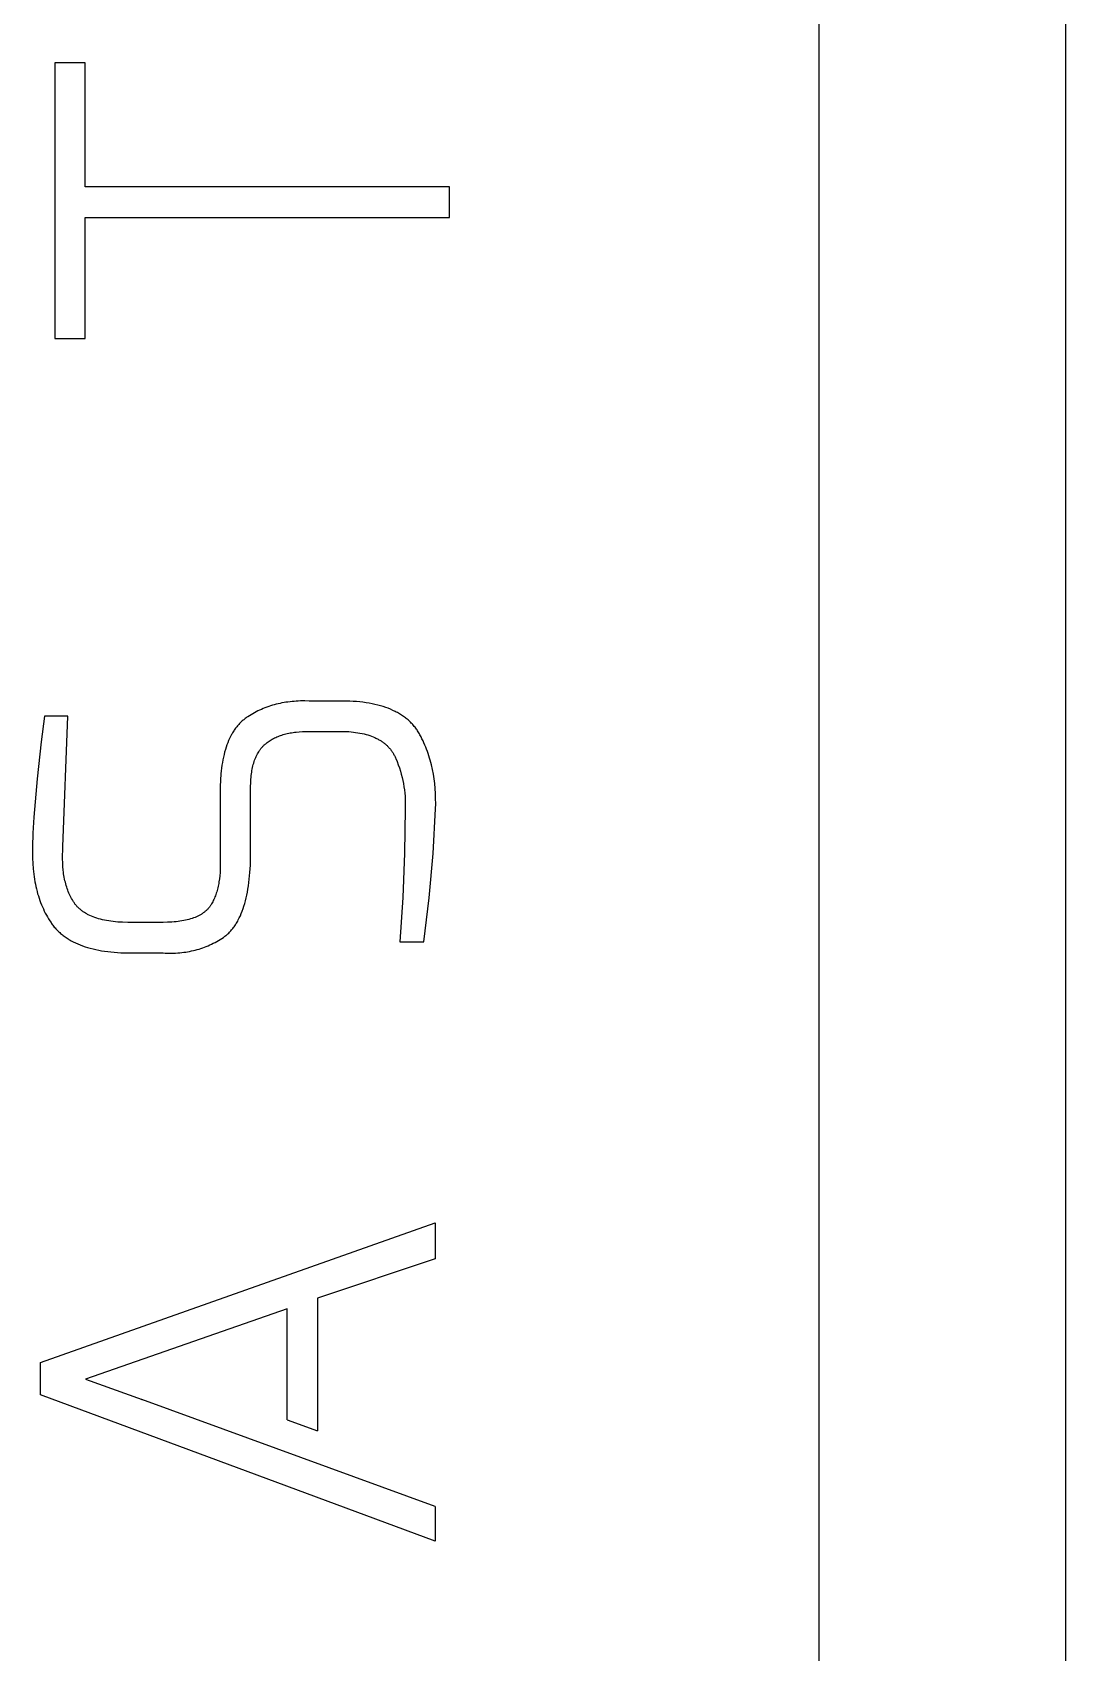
# Model space of a CAD drawing. Header units: millimetres. Extents: x 974 to 5700, y -47 to 3256.
# Drawn here: x 2293.9 to 2431.4, y 2308.9 to 2524.4 of the extents above; entities that cross this region are included whole.
import ezdxf

# ---------------------------------------------------------------- set-up
doc = ezdxf.new("R2010")
doc.units = ezdxf.units.MM
doc.header["$MEASUREMENT"] = 0
doc.layers.add('Domyslna', color=7, linetype='Continuous', true_color=0x000000)
doc.layers.add('Utwórz2D linie widoczne', color=7, linetype='Continuous', true_color=0x000000)

msp = doc.modelspace()

# ---------------------------------------------------------------- linework, layer by layer
at = {"layer": 'Domyslna'}
msp.add_line((2398.55, 2696.58), (2398.55, 1930.38), dxfattribs=at)
at = {"layer": 'Utwórz2D linie widoczne'}
for p, q in [((2431.38, 2696.58), (2431.38, 1934.18)), ((2300.93, 2520.34), (2296.88, 2520.34)), ((2296.88, 2520.34), (2296.88, 2483.67)), ((2300.93, 2503.82), (2300.93, 2520.34)), ((2349.39, 2503.82), (2300.93, 2503.82)), ((2349.39, 2499.76), (2349.39, 2503.82)), ((2300.93, 2483.67), (2300.93, 2499.76)), ((2300.93, 2499.76), (2349.39, 2499.76)), ((2296.88, 2483.67), (2300.93, 2483.67)), ((2325.83, 2434.88), (2325.58, 2434.8)), ((2326.08, 2434.95), (2325.83, 2434.88)), ((2326.34, 2435.02), (2326.08, 2434.95)), ((2326.59, 2435.08), (2326.34, 2435.02)), ((2326.85, 2435.14), (2326.59, 2435.08)), ((2327.11, 2435.19), (2326.85, 2435.14)), ((2327.38, 2435.24), (2327.11, 2435.19)), ((2327.64, 2435.29), (2327.38, 2435.24)), ((2327.91, 2435.32), (2327.64, 2435.29)), ((2328.18, 2435.36), (2327.91, 2435.32)), ((2328.45, 2435.39), (2328.18, 2435.36)), ((2328.72, 2435.41), (2328.45, 2435.39)), ((2329, 2435.43), (2328.72, 2435.41)), ((2329.28, 2435.45), (2329, 2435.43)), ((2329.56, 2435.46), (2329.28, 2435.45)), ((2330.13, 2435.46), (2329.56, 2435.46)), ((2330.71, 2435.45), (2330.13, 2435.46)), ((2335.67, 2435.45), (2330.71, 2435.45)), ((2336.14, 2435.43), (2335.67, 2435.45)), ((2336.59, 2435.4), (2336.14, 2435.43)), ((2337.03, 2435.37), (2336.59, 2435.4)), ((2337.47, 2435.33), (2337.03, 2435.37)), ((2337.89, 2435.28), (2337.47, 2435.33)), ((2338.3, 2435.22), (2337.89, 2435.28)), ((2338.71, 2435.16), (2338.3, 2435.22)), ((2339.1, 2435.08), (2338.71, 2435.16)), ((2339.48, 2435), (2339.1, 2435.08)), ((2339.85, 2434.91), (2339.48, 2435)), ((2340.21, 2434.82), (2339.85, 2434.91)), ((2295.5, 2433.45), (2295.07, 2430.02)), ((2298.63, 2433.45), (2295.5, 2433.45)), ((2297.97, 2416.08), (2298.63, 2433.45)), ((2321.73, 2432.72), (2321.64, 2432.63)), ((2321.83, 2432.8), (2321.73, 2432.72)), ((2321.93, 2432.89), (2321.83, 2432.8)), ((2322.03, 2432.97), (2321.93, 2432.89)), ((2322.13, 2433.06), (2322.03, 2432.97)), ((2322.23, 2433.14), (2322.13, 2433.06)), ((2322.34, 2433.21), (2322.23, 2433.14)), ((2322.44, 2433.29), (2322.34, 2433.21)), ((2322.55, 2433.36), (2322.44, 2433.29)), ((2322.77, 2433.5), (2322.55, 2433.36)), ((2322.99, 2433.63), (2322.77, 2433.5)), ((2323.22, 2433.76), (2322.99, 2433.63)), ((2323.44, 2433.89), (2323.22, 2433.76)), ((2323.67, 2434.01), (2323.44, 2433.89)), ((2323.9, 2434.13), (2323.67, 2434.01)), ((2324.14, 2434.24), (2323.9, 2434.13)), ((2324.37, 2434.34), (2324.14, 2434.24)), ((2324.61, 2434.45), (2324.37, 2434.34)), ((2324.85, 2434.54), (2324.61, 2434.45)), ((2325.09, 2434.63), (2324.85, 2434.54)), ((2325.34, 2434.72), (2325.09, 2434.63)), ((2325.58, 2434.8), (2325.34, 2434.72)), ((2340.57, 2434.71), (2340.21, 2434.82)), ((2340.91, 2434.6), (2340.57, 2434.71)), ((2341.24, 2434.48), (2340.91, 2434.6)), ((2341.56, 2434.35), (2341.24, 2434.48)), ((2341.87, 2434.21), (2341.56, 2434.35)), ((2342.17, 2434.07), (2341.87, 2434.21)), ((2342.32, 2433.99), (2342.17, 2434.07)), ((2342.46, 2433.92), (2342.32, 2433.99)), ((2342.61, 2433.84), (2342.46, 2433.92)), ((2342.74, 2433.76), (2342.61, 2433.84)), ((2342.88, 2433.67), (2342.74, 2433.76)), ((2343.02, 2433.59), (2342.88, 2433.67)), ((2343.15, 2433.5), (2343.02, 2433.59)), ((2343.28, 2433.41), (2343.15, 2433.5)), ((2343.4, 2433.32), (2343.28, 2433.41)), ((2343.53, 2433.23), (2343.4, 2433.32)), ((2343.65, 2433.13), (2343.53, 2433.23)), ((2343.77, 2433.04), (2343.65, 2433.13)), ((2343.88, 2432.94), (2343.77, 2433.04)), ((2344, 2432.84), (2343.88, 2432.94)), ((2344.11, 2432.74), (2344, 2432.84)), ((2344.22, 2432.63), (2344.11, 2432.74)), ((2320.26, 2430.73), (2320.13, 2430.46)), ((2320.4, 2430.99), (2320.26, 2430.73)), ((2320.47, 2431.11), (2320.4, 2430.99)), ((2320.54, 2431.24), (2320.47, 2431.11)), ((2320.62, 2431.36), (2320.54, 2431.24)), ((2320.69, 2431.47), (2320.62, 2431.36)), ((2320.77, 2431.59), (2320.69, 2431.47)), ((2320.85, 2431.7), (2320.77, 2431.59)), ((2320.93, 2431.82), (2320.85, 2431.7)), ((2321.01, 2431.93), (2320.93, 2431.82)), ((2321.1, 2432.03), (2321.01, 2431.93)), ((2321.18, 2432.14), (2321.1, 2432.03)), ((2321.27, 2432.24), (2321.18, 2432.14)), ((2321.36, 2432.34), (2321.27, 2432.24)), ((2321.45, 2432.44), (2321.36, 2432.34)), ((2321.54, 2432.53), (2321.45, 2432.44)), ((2321.64, 2432.63), (2321.54, 2432.53)), ((2325.97, 2430.46), (2326.12, 2430.54)), ((2326.12, 2430.54), (2326.28, 2430.61)), ((2326.28, 2430.61), (2326.44, 2430.68)), ((2326.44, 2430.68), (2326.6, 2430.75)), ((2326.6, 2430.75), (2326.76, 2430.81)), ((2326.76, 2430.81), (2326.93, 2430.87)), ((2326.93, 2430.87), (2327.1, 2430.93)), ((2327.1, 2430.93), (2327.27, 2430.98)), ((2327.27, 2430.98), (2327.45, 2431.03)), ((2327.45, 2431.03), (2327.63, 2431.08)), ((2327.63, 2431.08), (2327.81, 2431.13)), ((2327.81, 2431.13), (2328, 2431.17)), ((2328, 2431.17), (2328.19, 2431.2)), ((2328.19, 2431.2), (2328.38, 2431.24)), ((2328.38, 2431.24), (2328.58, 2431.27)), ((2328.58, 2431.27), (2328.77, 2431.3)), ((2328.77, 2431.3), (2328.98, 2431.32)), ((2328.98, 2431.32), (2329.39, 2431.36)), ((2329.39, 2431.36), (2329.82, 2431.38)), ((2329.82, 2431.38), (2330.26, 2431.4)), ((2330.26, 2431.4), (2330.71, 2431.39)), ((2330.71, 2431.39), (2335.67, 2431.39)), ((2335.67, 2431.39), (2335.99, 2431.38)), ((2335.99, 2431.38), (2336.31, 2431.35)), ((2336.31, 2431.35), (2336.61, 2431.32)), ((2336.61, 2431.32), (2336.91, 2431.28)), ((2336.91, 2431.28), (2337.2, 2431.24)), ((2337.2, 2431.24), (2337.48, 2431.19)), ((2337.48, 2431.19), (2337.76, 2431.14)), ((2337.76, 2431.14), (2338.03, 2431.08)), ((2338.03, 2431.08), (2338.29, 2431.01)), ((2338.29, 2431.01), (2338.54, 2430.94)), ((2338.54, 2430.94), (2338.79, 2430.86)), ((2338.79, 2430.86), (2339.03, 2430.77)), ((2339.03, 2430.77), (2339.26, 2430.68)), ((2339.26, 2430.68), (2339.48, 2430.58)), ((2339.48, 2430.58), (2339.59, 2430.53)), ((2339.59, 2430.53), (2339.7, 2430.48)), ((2344.32, 2432.52), (2344.22, 2432.63)), ((2344.42, 2432.42), (2344.32, 2432.52)), ((2344.53, 2432.31), (2344.42, 2432.42)), ((2344.62, 2432.19), (2344.53, 2432.31)), ((2344.72, 2432.08), (2344.62, 2432.19)), ((2344.81, 2431.96), (2344.72, 2432.08)), ((2344.9, 2431.84), (2344.81, 2431.96)), ((2344.99, 2431.72), (2344.9, 2431.84)), ((2345.08, 2431.6), (2344.99, 2431.72)), ((2345.16, 2431.48), (2345.08, 2431.6)), ((2345.24, 2431.35), (2345.16, 2431.48)), ((2345.32, 2431.22), (2345.24, 2431.35)), ((2345.39, 2431.09), (2345.32, 2431.22)), ((2345.47, 2430.96), (2345.39, 2431.09)), ((2345.61, 2430.69), (2345.47, 2430.96)), ((2345.74, 2430.42), (2345.61, 2430.69)), ((2295.07, 2430.02), (2294.54, 2425.09)), ((2319.48, 2428.67), (2319.4, 2428.34)), ((2319.58, 2428.99), (2319.48, 2428.67)), ((2319.67, 2429.3), (2319.58, 2428.99)), ((2319.78, 2429.61), (2319.67, 2429.3)), ((2319.89, 2429.9), (2319.78, 2429.61)), ((2320.01, 2430.19), (2319.89, 2429.9)), ((2320.13, 2430.46), (2320.01, 2430.19)), ((2323.76, 2428.25), (2323.84, 2428.41)), ((2323.84, 2428.41), (2323.93, 2428.56)), ((2323.93, 2428.56), (2324.02, 2428.71)), ((2324.02, 2428.71), (2324.11, 2428.85)), ((2324.11, 2428.85), (2324.16, 2428.92)), ((2324.16, 2428.92), (2324.21, 2428.99)), ((2324.21, 2428.99), (2324.26, 2429.06)), ((2324.26, 2429.06), (2324.31, 2429.12)), ((2324.31, 2429.12), (2324.36, 2429.19)), ((2324.36, 2429.19), (2324.42, 2429.25)), ((2324.42, 2429.25), (2324.47, 2429.32)), ((2324.47, 2429.32), (2324.53, 2429.38)), ((2324.53, 2429.38), (2324.58, 2429.44)), ((2324.58, 2429.44), (2324.64, 2429.5)), ((2324.64, 2429.5), (2324.7, 2429.55)), ((2324.7, 2429.55), (2324.76, 2429.61)), ((2324.76, 2429.61), (2324.82, 2429.67)), ((2324.82, 2429.67), (2324.88, 2429.72)), ((2324.88, 2429.72), (2324.94, 2429.77)), ((2324.94, 2429.77), (2325, 2429.82)), ((2325, 2429.82), (2325.13, 2429.93)), ((2325.13, 2429.93), (2325.26, 2430.02)), ((2325.26, 2430.02), (2325.4, 2430.12)), ((2325.4, 2430.12), (2325.54, 2430.21)), ((2325.54, 2430.21), (2325.68, 2430.29)), ((2325.68, 2430.29), (2325.82, 2430.38)), ((2325.82, 2430.38), (2325.97, 2430.46)), ((2339.7, 2430.48), (2339.8, 2430.43)), ((2339.8, 2430.43), (2339.91, 2430.37)), ((2339.91, 2430.37), (2340.01, 2430.31)), ((2340.01, 2430.31), (2340.11, 2430.26)), ((2340.11, 2430.26), (2340.21, 2430.2)), ((2340.21, 2430.2), (2340.3, 2430.14)), ((2340.3, 2430.14), (2340.4, 2430.07)), ((2340.4, 2430.07), (2340.49, 2430.01)), ((2340.49, 2430.01), (2340.58, 2429.94)), ((2340.58, 2429.94), (2340.67, 2429.88)), ((2340.67, 2429.88), (2340.76, 2429.81)), ((2340.76, 2429.81), (2340.84, 2429.74)), ((2340.84, 2429.74), (2340.93, 2429.66)), ((2340.93, 2429.66), (2341.01, 2429.59)), ((2341.01, 2429.59), (2341.09, 2429.52)), ((2341.09, 2429.52), (2341.17, 2429.44)), ((2341.17, 2429.44), (2341.24, 2429.36)), ((2341.24, 2429.36), (2341.32, 2429.28)), ((2341.32, 2429.28), (2341.39, 2429.2)), ((2341.39, 2429.2), (2341.46, 2429.12)), ((2341.46, 2429.12), (2341.53, 2429.04)), ((2341.53, 2429.04), (2341.6, 2428.95)), ((2341.6, 2428.95), (2341.66, 2428.86)), ((2341.66, 2428.86), (2341.73, 2428.78)), ((2341.73, 2428.78), (2341.79, 2428.69)), ((2341.79, 2428.69), (2341.85, 2428.59)), ((2341.85, 2428.59), (2341.9, 2428.5)), ((2341.9, 2428.5), (2341.96, 2428.41)), ((2341.96, 2428.41), (2342.01, 2428.31)), ((2345.88, 2430.15), (2345.74, 2430.42)), ((2346, 2429.87), (2345.88, 2430.15)), ((2346.12, 2429.59), (2346, 2429.87)), ((2346.24, 2429.31), (2346.12, 2429.59)), ((2346.35, 2429.03), (2346.24, 2429.31)), ((2346.46, 2428.74), (2346.35, 2429.03)), ((2346.56, 2428.46), (2346.46, 2428.74)), ((2346.66, 2428.16), (2346.56, 2428.46)), ((2319.07, 2426.54), (2319.02, 2426.15)), ((2319.12, 2426.92), (2319.07, 2426.54)), ((2319.18, 2427.29), (2319.12, 2426.92)), ((2319.25, 2427.65), (2319.18, 2427.29)), ((2319.32, 2428), (2319.25, 2427.65)), ((2319.4, 2428.34), (2319.32, 2428)), ((2323.11, 2426.2), (2323.15, 2426.41)), ((2323.15, 2426.41), (2323.2, 2426.61)), ((2323.2, 2426.61), (2323.24, 2426.81)), ((2323.24, 2426.81), (2323.29, 2427.01)), ((2323.29, 2427.01), (2323.35, 2427.2)), ((2323.35, 2427.2), (2323.41, 2427.39)), ((2323.41, 2427.39), (2323.47, 2427.57)), ((2323.47, 2427.57), (2323.54, 2427.75)), ((2323.54, 2427.75), (2323.61, 2427.92)), ((2323.61, 2427.92), (2323.68, 2428.09)), ((2323.68, 2428.09), (2323.76, 2428.25)), ((2342.01, 2428.31), (2342.07, 2428.21)), ((2342.07, 2428.21), (2342.12, 2428.12)), ((2342.12, 2428.12), (2342.17, 2428.02)), ((2342.17, 2428.02), (2342.21, 2427.91)), ((2342.21, 2427.91), (2342.26, 2427.81)), ((2342.26, 2427.81), (2342.43, 2427.39)), ((2342.43, 2427.39), (2342.58, 2426.98)), ((2342.58, 2426.98), (2342.73, 2426.56)), ((2342.73, 2426.56), (2342.86, 2426.14)), ((2346.75, 2427.87), (2346.66, 2428.16)), ((2346.83, 2427.57), (2346.75, 2427.87)), ((2346.99, 2426.97), (2346.83, 2427.57)), ((2347.13, 2426.36), (2346.99, 2426.97)), ((2347.25, 2425.74), (2347.13, 2426.36)), ((2294.54, 2425.09), (2294.1, 2420)), ((2318.92, 2424.94), (2318.88, 2424.08)), ((2318.88, 2424.08), (2318.88, 2414.49)), ((2318.98, 2425.76), (2318.92, 2424.94)), ((2319.02, 2426.15), (2318.98, 2425.76)), ((2322.94, 2424.08), (2322.95, 2424.58)), ((2322.94, 2414.64), (2322.94, 2424.08)), ((2322.95, 2424.58), (2322.98, 2425.07)), ((2322.98, 2425.07), (2323, 2425.3)), ((2323, 2425.3), (2323.02, 2425.53)), ((2323.02, 2425.53), (2323.05, 2425.76)), ((2323.05, 2425.76), (2323.08, 2425.98)), ((2323.08, 2425.98), (2323.11, 2426.2)), ((2342.86, 2426.14), (2342.98, 2425.72)), ((2342.98, 2425.72), (2343.09, 2425.3)), ((2343.09, 2425.3), (2343.19, 2424.89)), ((2343.19, 2424.89), (2343.27, 2424.47)), ((2343.27, 2424.47), (2343.34, 2424.05)), ((2347.35, 2425.11), (2347.25, 2425.74)), ((2347.43, 2424.47), (2347.35, 2425.11)), ((2347.49, 2423.81), (2347.43, 2424.47)), ((2343.34, 2424.05), (2343.4, 2423.63)), ((2343.4, 2423.63), (2343.44, 2423.21)), ((2343.44, 2423.21), (2343.48, 2422.78)), ((2343.48, 2422.78), (2343.5, 2422.36)), ((2343.5, 2422.36), (2343.5, 2421.94)), ((2343.5, 2421.94), (2343.5, 2421.52)), ((2347.53, 2423.15), (2347.49, 2423.81)), ((2347.55, 2422.48), (2347.53, 2423.15)), ((2347.56, 2421.79), (2347.55, 2422.48)), ((2294.1, 2420), (2293.97, 2417.89)), ((2343.48, 2421.1), (2343.4, 2415.2)), ((2343.5, 2421.52), (2343.48, 2421.1)), ((2347.22, 2415.19), (2347.54, 2421.1)), ((2347.54, 2421.1), (2347.56, 2421.79)), ((2293.97, 2417.89), (2293.91, 2416.08)), ((2293.91, 2416.08), (2293.9, 2415.32)), ((2297.91, 2414.98), (2297.93, 2415.53)), ((2297.93, 2415.53), (2297.97, 2416.08)), ((2293.9, 2415.32), (2293.91, 2414.57)), ((2293.91, 2414.57), (2293.94, 2413.84)), ((2293.94, 2413.84), (2294, 2413.13)), ((2297.91, 2414.45), (2297.91, 2414.98)), ((2297.93, 2413.94), (2297.91, 2414.45)), ((2297.96, 2413.43), (2297.93, 2413.94)), ((2298, 2412.94), (2297.96, 2413.43)), ((2318.88, 2414.49), (2318.9, 2414.01)), ((2318.9, 2413.54), (2318.89, 2413.09)), ((2318.9, 2414.01), (2318.9, 2413.54)), ((2322.84, 2412.66), (2322.9, 2413.63)), ((2322.9, 2413.63), (2322.94, 2414.64)), ((2343.4, 2415.2), (2343.18, 2409.3)), ((2346.71, 2409.29), (2347.22, 2415.19)), ((2294, 2413.13), (2294.08, 2412.43)), ((2294.08, 2412.43), (2294.12, 2412.09)), ((2294.12, 2412.09), (2294.18, 2411.76)), ((2294.18, 2411.76), (2294.23, 2411.42)), ((2294.23, 2411.42), (2294.3, 2411.1)), ((2298.03, 2412.71), (2298, 2412.94)), ((2298.06, 2412.47), (2298.03, 2412.71)), ((2298.1, 2412.24), (2298.06, 2412.47)), ((2298.14, 2412.01), (2298.1, 2412.24)), ((2298.19, 2411.78), (2298.14, 2412.01)), ((2298.23, 2411.56), (2298.19, 2411.78)), ((2298.29, 2411.34), (2298.23, 2411.56)), ((2298.34, 2411.13), (2298.29, 2411.34)), ((2318.69, 2411.2), (2318.65, 2411)), ((2318.73, 2411.39), (2318.69, 2411.2)), ((2318.79, 2411.8), (2318.73, 2411.39)), ((2318.83, 2412.22), (2318.79, 2411.8)), ((2318.87, 2412.65), (2318.83, 2412.22)), ((2318.89, 2413.09), (2318.87, 2412.65)), ((2322.64, 2410.87), (2322.7, 2411.3)), ((2322.7, 2411.3), (2322.75, 2411.74)), ((2322.75, 2411.74), (2322.84, 2412.66)), ((2294.3, 2411.1), (2294.37, 2410.77)), ((2294.37, 2410.77), (2294.44, 2410.46)), ((2294.44, 2410.46), (2294.52, 2410.14)), ((2294.52, 2410.14), (2294.6, 2409.83)), ((2294.6, 2409.83), (2294.7, 2409.53)), ((2294.7, 2409.53), (2294.79, 2409.23)), ((2294.79, 2409.23), (2294.89, 2408.93)), ((2298.4, 2410.92), (2298.34, 2411.13)), ((2298.47, 2410.71), (2298.4, 2410.92)), ((2298.54, 2410.5), (2298.47, 2410.71)), ((2298.61, 2410.3), (2298.54, 2410.5)), ((2298.68, 2410.11), (2298.61, 2410.3)), ((2298.76, 2409.91), (2298.68, 2410.11)), ((2298.85, 2409.72), (2298.76, 2409.91)), ((2298.94, 2409.53), (2298.85, 2409.72)), ((2299.03, 2409.35), (2298.94, 2409.53)), ((2299.12, 2409.17), (2299.03, 2409.35)), ((2299.22, 2408.99), (2299.12, 2409.17)), ((2299.33, 2408.82), (2299.22, 2408.99)), ((2318.04, 2409.07), (2317.97, 2408.92)), ((2318.11, 2409.23), (2318.04, 2409.07)), ((2318.18, 2409.4), (2318.11, 2409.23)), ((2318.25, 2409.56), (2318.18, 2409.4)), ((2318.31, 2409.73), (2318.25, 2409.56)), ((2318.37, 2409.9), (2318.31, 2409.73)), ((2318.42, 2410.08), (2318.37, 2409.9)), ((2318.47, 2410.26), (2318.42, 2410.08)), ((2318.52, 2410.44), (2318.47, 2410.26)), ((2318.57, 2410.62), (2318.52, 2410.44)), ((2318.61, 2410.81), (2318.57, 2410.62)), ((2318.65, 2411), (2318.61, 2410.81)), ((2322.25, 2408.89), (2322.34, 2409.26)), ((2322.34, 2409.26), (2322.43, 2409.65)), ((2322.43, 2409.65), (2322.51, 2410.04)), ((2322.51, 2410.04), (2322.58, 2410.45)), ((2322.58, 2410.45), (2322.64, 2410.87)), ((2343.18, 2409.3), (2342.81, 2403.42)), ((2346, 2403.42), (2346.71, 2409.29)), ((2294.89, 2408.93), (2295, 2408.64)), ((2295, 2408.64), (2295.11, 2408.36)), ((2295.11, 2408.36), (2295.23, 2408.07)), ((2295.23, 2408.07), (2295.36, 2407.8)), ((2295.36, 2407.8), (2295.48, 2407.52)), ((2295.48, 2407.52), (2295.62, 2407.25)), ((2295.62, 2407.25), (2295.76, 2406.99)), ((2295.76, 2406.99), (2295.91, 2406.73)), ((2299.38, 2408.74), (2299.33, 2408.82)), ((2299.44, 2408.65), (2299.38, 2408.74)), ((2299.49, 2408.57), (2299.44, 2408.65)), ((2299.55, 2408.49), (2299.49, 2408.57)), ((2299.61, 2408.41), (2299.55, 2408.49)), ((2299.68, 2408.33), (2299.61, 2408.41)), ((2299.74, 2408.25), (2299.68, 2408.33)), ((2299.81, 2408.18), (2299.74, 2408.25)), ((2299.88, 2408.1), (2299.81, 2408.18)), ((2299.95, 2408.03), (2299.88, 2408.1)), ((2300.02, 2407.96), (2299.95, 2408.03)), ((2300.1, 2407.89), (2300.02, 2407.96)), ((2300.17, 2407.82), (2300.1, 2407.89)), ((2300.25, 2407.75), (2300.17, 2407.82)), ((2300.33, 2407.68), (2300.25, 2407.75)), ((2300.41, 2407.62), (2300.33, 2407.68)), ((2300.5, 2407.55), (2300.41, 2407.62)), ((2300.58, 2407.49), (2300.5, 2407.55)), ((2300.67, 2407.43), (2300.58, 2407.49)), ((2300.76, 2407.37), (2300.67, 2407.43)), ((2300.85, 2407.31), (2300.76, 2407.37)), ((2300.95, 2407.25), (2300.85, 2407.31)), ((2301.04, 2407.19), (2300.95, 2407.25)), ((2301.14, 2407.14), (2301.04, 2407.19)), ((2301.24, 2407.08), (2301.14, 2407.14)), ((2301.34, 2407.03), (2301.24, 2407.08)), ((2301.55, 2406.93), (2301.34, 2407.03)), ((2301.76, 2406.84), (2301.55, 2406.93)), ((2301.99, 2406.74), (2301.76, 2406.84)), ((2315.91, 2406.84), (2315.73, 2406.76)), ((2316, 2406.89), (2315.91, 2406.84)), ((2316.09, 2406.93), (2316, 2406.89)), ((2316.17, 2406.98), (2316.09, 2406.93)), ((2316.25, 2407.02), (2316.17, 2406.98)), ((2316.34, 2407.07), (2316.25, 2407.02)), ((2316.41, 2407.12), (2316.34, 2407.07)), ((2316.49, 2407.17), (2316.41, 2407.12)), ((2316.57, 2407.22), (2316.49, 2407.17)), ((2316.64, 2407.27), (2316.57, 2407.22)), ((2316.71, 2407.33), (2316.64, 2407.27)), ((2316.79, 2407.38), (2316.71, 2407.33)), ((2316.85, 2407.44), (2316.79, 2407.38)), ((2316.92, 2407.49), (2316.85, 2407.44)), ((2316.99, 2407.55), (2316.92, 2407.49)), ((2317.05, 2407.61), (2316.99, 2407.55)), ((2317.11, 2407.67), (2317.05, 2407.61)), ((2317.17, 2407.73), (2317.11, 2407.67)), ((2317.23, 2407.79), (2317.17, 2407.73)), ((2317.29, 2407.85), (2317.23, 2407.79)), ((2317.34, 2407.92), (2317.29, 2407.85)), ((2317.4, 2407.98), (2317.34, 2407.92)), ((2317.45, 2408.05), (2317.4, 2407.98)), ((2317.5, 2408.12), (2317.45, 2408.05)), ((2317.55, 2408.18), (2317.5, 2408.12)), ((2317.59, 2408.25), (2317.55, 2408.18)), ((2317.64, 2408.32), (2317.59, 2408.25)), ((2317.73, 2408.47), (2317.64, 2408.32)), ((2317.81, 2408.61), (2317.73, 2408.47)), ((2317.89, 2408.76), (2317.81, 2408.61)), ((2317.97, 2408.92), (2317.89, 2408.76)), ((2321.43, 2406.61), (2321.57, 2406.9)), ((2321.57, 2406.9), (2321.7, 2407.2)), ((2321.7, 2407.2), (2321.82, 2407.52)), ((2321.82, 2407.52), (2321.94, 2407.84)), ((2321.94, 2407.84), (2322.05, 2408.18)), ((2322.05, 2408.18), (2322.15, 2408.53)), ((2322.15, 2408.53), (2322.25, 2408.89)), ((2295.91, 2406.73), (2296.06, 2406.47)), ((2296.06, 2406.47), (2296.21, 2406.22)), ((2296.21, 2406.22), (2296.38, 2405.98)), ((2296.38, 2405.98), (2296.46, 2405.86)), ((2296.46, 2405.86), (2296.55, 2405.74)), ((2296.55, 2405.74), (2296.63, 2405.62)), ((2296.63, 2405.62), (2296.73, 2405.5)), ((2296.73, 2405.5), (2296.82, 2405.39)), ((2296.82, 2405.39), (2296.91, 2405.28)), ((2296.91, 2405.28), (2297.01, 2405.17)), ((2297.01, 2405.17), (2297.11, 2405.06)), ((2297.11, 2405.06), (2297.22, 2404.95)), ((2297.22, 2404.95), (2297.32, 2404.85)), ((2297.32, 2404.85), (2297.43, 2404.75)), ((2297.43, 2404.75), (2297.54, 2404.65)), ((2302.22, 2406.66), (2301.99, 2406.74)), ((2302.46, 2406.58), (2302.22, 2406.66)), ((2302.7, 2406.5), (2302.46, 2406.58)), ((2302.96, 2406.43), (2302.7, 2406.5)), ((2303.22, 2406.37), (2302.96, 2406.43)), ((2303.49, 2406.31), (2303.22, 2406.37)), ((2303.76, 2406.26), (2303.49, 2406.31)), ((2304.05, 2406.21), (2303.76, 2406.26)), ((2304.34, 2406.16), (2304.05, 2406.21)), ((2304.64, 2406.12), (2304.34, 2406.16)), ((2304.94, 2406.09), (2304.64, 2406.12)), ((2305.26, 2406.06), (2304.94, 2406.09)), ((2305.91, 2406.02), (2305.26, 2406.06)), ((2306.59, 2406), (2305.91, 2406.02)), ((2311.29, 2406), (2306.59, 2406)), ((2311.9, 2406.02), (2311.29, 2406)), ((2312.47, 2406.05), (2311.9, 2406.02)), ((2312.75, 2406.07), (2312.47, 2406.05)), ((2313.02, 2406.1), (2312.75, 2406.07)), ((2313.28, 2406.13), (2313.02, 2406.1)), ((2313.54, 2406.17), (2313.28, 2406.13)), ((2313.79, 2406.21), (2313.54, 2406.17)), ((2314.03, 2406.25), (2313.79, 2406.21)), ((2314.27, 2406.3), (2314.03, 2406.25)), ((2314.5, 2406.35), (2314.27, 2406.3)), ((2314.72, 2406.41), (2314.5, 2406.35)), ((2314.94, 2406.47), (2314.72, 2406.41)), ((2315.15, 2406.54), (2314.94, 2406.47)), ((2315.35, 2406.61), (2315.15, 2406.54)), ((2315.54, 2406.68), (2315.35, 2406.61)), ((2315.73, 2406.76), (2315.54, 2406.68)), ((2320.02, 2404.6), (2320.12, 2404.69)), ((2320.12, 2404.69), (2320.21, 2404.79)), ((2320.21, 2404.79), (2320.3, 2404.89)), ((2320.3, 2404.89), (2320.4, 2405)), ((2320.4, 2405), (2320.49, 2405.1)), ((2320.49, 2405.1), (2320.57, 2405.21)), ((2320.57, 2405.21), (2320.66, 2405.32)), ((2320.66, 2405.32), (2320.74, 2405.44)), ((2320.74, 2405.44), (2320.83, 2405.56)), ((2320.83, 2405.56), (2320.91, 2405.68)), ((2320.91, 2405.68), (2320.99, 2405.8)), ((2320.99, 2405.8), (2321.07, 2405.93)), ((2321.07, 2405.93), (2321.14, 2406.06)), ((2321.14, 2406.06), (2321.22, 2406.19)), ((2321.22, 2406.19), (2321.29, 2406.33)), ((2321.29, 2406.33), (2321.43, 2406.61)), ((2297.54, 2404.65), (2297.65, 2404.55)), ((2297.65, 2404.55), (2297.77, 2404.45)), ((2297.77, 2404.45), (2297.89, 2404.35)), ((2297.89, 2404.35), (2298, 2404.26)), ((2298, 2404.26), (2298.13, 2404.17)), ((2298.13, 2404.17), (2298.25, 2404.08)), ((2298.25, 2404.08), (2298.38, 2403.99)), ((2298.38, 2403.99), (2298.51, 2403.91)), ((2298.51, 2403.91), (2298.64, 2403.82)), ((2298.64, 2403.82), (2298.77, 2403.74)), ((2298.77, 2403.74), (2298.91, 2403.66)), ((2298.91, 2403.66), (2299.05, 2403.58)), ((2299.05, 2403.58), (2299.34, 2403.43)), ((2299.34, 2403.43), (2299.63, 2403.28)), ((2299.63, 2403.28), (2299.94, 2403.15)), ((2299.94, 2403.15), (2300.25, 2403.02)), ((2300.25, 2403.02), (2300.57, 2402.9)), ((2300.57, 2402.9), (2300.91, 2402.78)), ((2300.91, 2402.78), (2301.25, 2402.67)), ((2301.25, 2402.67), (2301.6, 2402.57)), ((2301.6, 2402.57), (2301.97, 2402.48)), ((2316.07, 2402.47), (2316.32, 2402.54)), ((2316.32, 2402.54), (2316.56, 2402.63)), ((2316.56, 2402.63), (2316.8, 2402.71)), ((2316.8, 2402.71), (2317.04, 2402.81)), ((2317.04, 2402.81), (2317.28, 2402.9)), ((2317.28, 2402.9), (2317.51, 2403.01)), ((2317.51, 2403.01), (2317.74, 2403.12)), ((2317.74, 2403.12), (2317.97, 2403.23)), ((2317.97, 2403.23), (2318.2, 2403.35)), ((2318.2, 2403.35), (2318.43, 2403.47)), ((2318.43, 2403.47), (2318.65, 2403.6)), ((2318.65, 2403.6), (2318.87, 2403.73)), ((2318.87, 2403.73), (2319.09, 2403.87)), ((2319.09, 2403.87), (2319.31, 2404.02)), ((2319.31, 2404.02), (2319.41, 2404.09)), ((2319.41, 2404.09), (2319.52, 2404.17)), ((2319.52, 2404.17), (2319.62, 2404.25)), ((2319.62, 2404.25), (2319.72, 2404.33)), ((2319.72, 2404.33), (2319.83, 2404.42)), ((2319.83, 2404.42), (2319.92, 2404.51)), ((2319.92, 2404.51), (2320.02, 2404.6)), ((2342.81, 2403.42), (2346, 2403.42)), ((2301.97, 2402.48), (2302.34, 2402.4)), ((2302.34, 2402.4), (2302.72, 2402.32)), ((2302.72, 2402.32), (2303.11, 2402.25)), ((2303.11, 2402.25), (2303.51, 2402.18)), ((2303.51, 2402.18), (2303.92, 2402.13)), ((2303.92, 2402.13), (2304.34, 2402.08)), ((2304.34, 2402.08), (2304.77, 2402.04)), ((2304.77, 2402.04), (2305.21, 2402.01)), ((2305.21, 2402.01), (2305.66, 2401.98)), ((2305.66, 2401.98), (2306.59, 2401.95)), ((2306.59, 2401.95), (2311.29, 2401.95)), ((2311.29, 2401.95), (2311.58, 2401.93)), ((2311.58, 2401.93), (2311.86, 2401.92)), ((2311.86, 2401.92), (2312.14, 2401.92)), ((2312.14, 2401.92), (2312.42, 2401.92)), ((2312.42, 2401.92), (2312.69, 2401.93)), ((2312.69, 2401.93), (2312.96, 2401.94)), ((2312.96, 2401.94), (2313.24, 2401.95)), ((2313.24, 2401.95), (2313.5, 2401.97)), ((2313.5, 2401.97), (2313.77, 2402)), ((2313.77, 2402), (2314.04, 2402.03)), ((2314.04, 2402.03), (2314.3, 2402.07)), ((2314.3, 2402.07), (2314.56, 2402.11)), ((2314.56, 2402.11), (2314.82, 2402.16)), ((2314.82, 2402.16), (2315.07, 2402.21)), ((2315.07, 2402.21), (2315.33, 2402.27)), ((2315.33, 2402.27), (2315.58, 2402.33)), ((2315.58, 2402.33), (2315.83, 2402.39)), ((2315.83, 2402.39), (2316.07, 2402.47)), ((2294.98, 2347.49), (2347.49, 2366.07)), ((2347.49, 2366.07), (2347.49, 2361.26)), ((2347.49, 2361.26), (2331.84, 2356.05)), ((2331.84, 2356.05), (2331.84, 2338.38)), ((2327.78, 2354.6), (2300.96, 2345.28)), ((2327.78, 2339.85), (2327.78, 2354.6)), ((2294.98, 2343.16), (2294.98, 2347.49)), ((2300.96, 2345.28), (2308.49, 2342.55)), ((2347.49, 2323.72), (2294.98, 2343.16)), ((2308.48, 2342.54), (2308.49, 2342.55)), ((2347.49, 2328.34), (2308.48, 2342.54)), ((2327.78, 2339.85), (2331.84, 2338.38)), ((2347.49, 2328.34), (2347.49, 2323.72))]:
    msp.add_line(p, q, dxfattribs=at)

doc.saveas('drawing.dxf')
